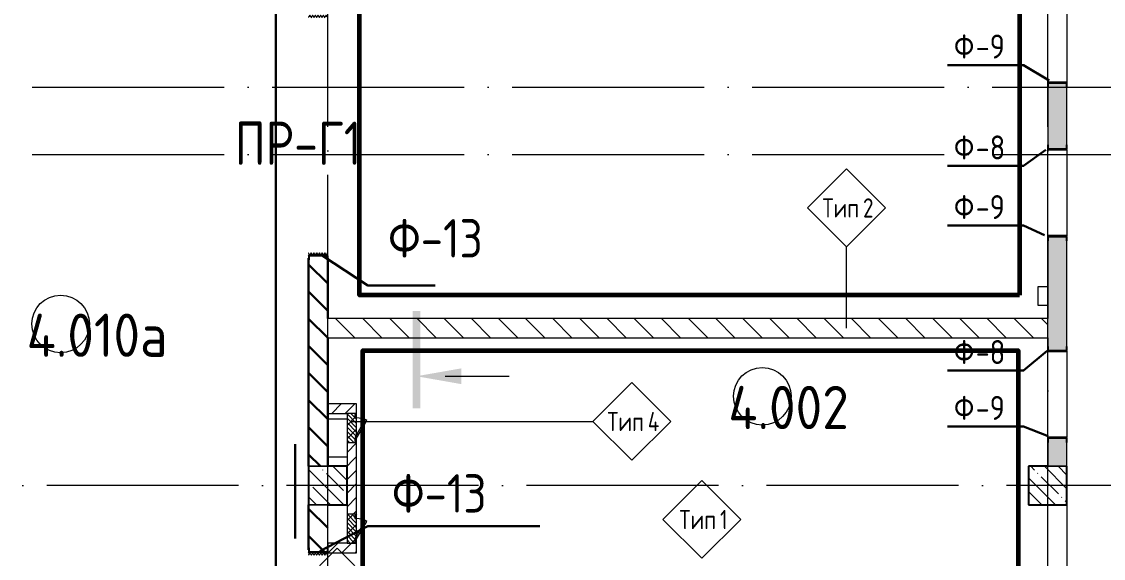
# Model space of a CAD drawing. Header units: millimetres. Extents: x -592259 to 288321, y -552984 to 293768.
# Drawn here: x 115442 to 126713, y -351352 to -345760 of the extents above; entities that cross this region are included whole.
import ezdxf

# ---------------------------------------------------------------- set-up
doc = ezdxf.new("R2010")
doc.units = ezdxf.units.MM
doc.linetypes.add('ADSK_Линия сетки', pattern=[2500, 2000, -250, 0, -250])
doc.linetypes.add('ADSK_Скрыто', pattern=[600, 300, -300])
for name, color, linetype, lineweight in [('0) блоки', 6, 'Continuous', 30), ('2)Фарх готовы', 3, 'Continuous', 30), ('2)Фархверки', 40, 'Continuous', 30), ('3) Перемычки готовы', 3, 'Continuous', 30), ('4) Штукатурка', 6, 'Continuous', 30), ('4.2) Штук 4 вып', 6, 'Continuous', 60), ('4.6) Швы', 6, 'Continuous', 30), ('A-AREA-____-IDEN', 250, 'Continuous', 9), ('A-DETL-GENF-OTLN', 250, 'Continuous', 5), ('A-DOOR-____-MCUT', 250, 'Continuous', 5), ('A-DOOR-____-OTLN', 250, 'Continuous', 5), ('A-FLOR-____-OTLN', 250, 'Continuous', 9), ('A-WALL-____-IDEN', 250, 'Continuous', 9), ('A-WALL-____-MCUT', 250, 'Continuous', 13), ('A-WALL-____-PATT', 250, 'Continuous', 13), ('G-____-____-SYMB', 250, 'ADSK_Скрыто', 9), ('I-WALL-____-OTLN', 250, 'Continuous', 9), ('S-COLS-____-MCUT', 250, 'Continuous', 25), ('S-COLS-____-OTLN', 250, 'Continuous', 9), ('S-GRID-____-OTLN', 250, 'Continuous', 9)]:
    doc.layers.add(name, color=color, linetype=linetype, lineweight=lineweight)
doc.styles.add('GOST Common_1', font='', dxfattribs={"width": 0.9, "height": 250})
doc.styles.add('ISOCPEUR', font='isocpeur.ttf', dxfattribs={"width": 0.8, "height": 100})
doc.styles.add('ISOCPEUR_1', font='isocpeur.ttf', dxfattribs={"width": 0.9, "height": 250})
doc.styles.add('ISOCPEUR_I_1', font='ГОСТ тип А.ttf', dxfattribs={"height": 2500})
doc.styles.get('GOST Common_1').set_extended_font_data('GOST Common')
pattern_1 = [(135, (-26617.47, -398117.93), (-141.42136, -141.42136), [])]
pattern_2 = [(135, (-26617.47, -398117.93), (-142.5612, -142.5612), []), (135, (-26474.9, -398117.93), (-142.5612, -142.5612), [252.016, -50.403, 3.353, -47.05])]
pattern_3 = [(45, (-26617.47, -398117.93), (-70.71068, 70.71068), [])]
pattern_4 = [(45, (125, 0), (-22.6274, 22.6274), [])]

# ---------------------------------------------------------------- blocks, each defined once
blk = doc.blocks.new('Дверь_СКБ_2Ст_Фрамуга2 - Н_ВВ-3_2500x2600h_Учебные помещения_Фрамуга слева-42054644-Кладочный план внутренних ограждающих конструкций на отм_ _12_600_ Секция 3_')
at = {"layer": 'A-DOOR-____-OTLN'}
h = blk.add_hatch(dxfattribs=at)
h.set_pattern_fill('FP_5', color=256, style=0, pattern_type=2)
h.set_pattern_definition([(45, (-1071.384, 164.685), (-14.1421, 14.1421), []), (135, (-1071.384, 164.685), (-14.1421, -14.1421), [])])
h.paths.add_polyline_path([(-1237.5, -100), (-1212.5, -100), (-1212.5, 100), (-1237.5, 100)])
h = blk.add_hatch(dxfattribs=at)
h.set_pattern_fill('FP_4', color=256, style=0, pattern_type=2)
h.set_pattern_definition([(135, (1051.41, 164.685), (-14.1421, -14.1421), []), (225, (1051.41, 164.685), (14.1421, -14.1421), [])])
h.paths.add_polyline_path([(1237.5, -100), (1262.5, -100), (1262.5, 100), (1237.5, 100)])
blk = doc.blocks.new('Дверь_СКБ_1Ст_Фрамуга1 - Н_ВВ-9_1250x2600h_Лаборантская-V3-Кладочный план внутренних ограждающих конструкций на отм_ _12_600_ Секция 3_')
at = {"layer": 'A-DOOR-____-OTLN'}
h = blk.add_hatch(dxfattribs=at)
h.set_pattern_fill('FP_16', color=256, style=0, pattern_type=2)
h.set_pattern_definition([(45, (-446.384, 164.685), (-14.1421, 14.1421), []), (135, (-446.384, 164.685), (-14.1421, -14.1421), [])])
h.paths.add_polyline_path([(-612, -100), (-587, -100), (-587, 100), (-612, 100)])
h = blk.add_hatch(dxfattribs=at)
h.set_pattern_fill('FP_15', color=256, style=0, pattern_type=2)
h.set_pattern_definition([(135, (1676.41, 164.685), (-14.14214, -14.14214), []), (225, (1676.41, 164.685), (14.14214, -14.14214), [])])
h.paths.add_polyline_path([(613, -100), (638, -100), (638, 100), (613, 100)])
at = {"layer": 'A-DOOR-____-OTLN', "color": 255}
blk.add_arc((-463, 100), 950, 360, 90, dxfattribs=at)
blk = doc.blocks.new('ADSK_КолоннаНесущая_Швеллер_Гнутый_ГОСТ 8278-83 - 200х50х4_таб_1 2-38569673-Кладочный план внутренних ограждающих конструкций на отм_ _12_600_ Секция 3_')
at = {"layer": 'S-COLS-____-MCUT'}
for p, q in [((-10.1, 90), (-10.1, -90)), ((-6.1, -90), (-6.1, 90)), ((39.9, 100), (-0.1, 100)), ((-0.1, 96), (39.9, 96)), ((39.9, 96), (39.9, 100)), ((39.9, -96), (-0.1, -96)), ((-0.1, -100), (39.9, -100)), ((39.9, -100), (39.9, -96))]:
    blk.add_line(p, q, dxfattribs=at)
for centre, radius, start, end in [((-0.1, 90), 10, 90, 180), ((-0.1, 90), 6, 90, 180), ((-0.1, -90), 10, 180, 270), ((-0.1, -90), 6, 180, 270)]:
    blk.add_arc(centre, radius, start, end, dxfattribs=at)
blk = doc.blocks.new('ADSK_КолоннаНесущая_Швеллер_Гнутый_ГОСТ 8278-83 - 200х50х4_таб_1 2-V12-Кладочный план внутренних ограждающих конструкций на отм_ _12_600_ Секция 3_')
at = {"layer": 'S-COLS-____-MCUT'}
for p, q in [((-6, -90), (-6, 90)), ((0, 96), (40, 96)), ((40, 100), (20, 100)), ((40, 96), (40, 100)), ((40, -96), (0, -96)), ((20, -100), (40, -100)), ((40, -100), (40, -96))]:
    blk.add_line(p, q, dxfattribs=at)
for centre, radius, start, end in [((0, 90), 10, 90.3368, 180), ((0, 90), 6, 90, 180), ((0, -90), 10, 180, 270), ((0, -90), 6, 180, 270)]:
    blk.add_arc(centre, radius, start, end, dxfattribs=at)
blk = doc.blocks.new('ADSK_КолоннаНесущая_Швеллер_Гнутый_ГОСТ 8278-83 - 200х50х4_таб_1 2-V22-Кладочный план внутренних ограждающих конструкций на отм_ _12_600_ Секция 3_')
at = {"layer": 'S-COLS-____-MCUT'}
for p, q in [((-10, 90), (-10, -90)), ((-6, -90), (-6, 90)), ((0, 96), (40, 96)), ((40, 100), (20, 100)), ((40, 96), (40, 100)), ((40, -96), (0, -96)), ((20, -100), (40, -100)), ((40, -100), (40, -96))]:
    blk.add_line(p, q, dxfattribs=at)
for centre, radius, start, end in [((0, 90), 10, 90, 180), ((0, 90), 6, 90, 180), ((0, -90), 10, 180, 270), ((0, -90), 6, 180, 270)]:
    blk.add_arc(centre, radius, start, end, dxfattribs=at)
blk = doc.blocks.new('АР_Люк - ЛРС_ВК_300х400_внутренний_RAL 9003-42734016-Кладочный план внутренних ограждающих конструкций на отм_ _12_600_ Секция 3_')
at = {"layer": 'A-DOOR-____-OTLN'}
h = blk.add_hatch(dxfattribs=at)
h.set_pattern_fill('FP_36', color=256, style=0, pattern_type=2)
h.set_pattern_definition(pattern_4)
h.paths.add_polyline_path([(275, 50), (-25, 50), (-25, -50), (275, -50)])
at = {"layer": 'A-DETL-GENF-OTLN'}
for p, q in [((275, 50), (-25, 50)), ((-25, 50), (-25, -50)), ((275, -50), (275, 50)), ((-25, -50), (275, -50))]:
    blk.add_line(p, q, dxfattribs=at)
at = {"layer": 'A-DOOR-____-MCUT'}
for p, q in [((48, 155), (38, 138)), ((38, 138), (220, 33)), ((230, 50), (48, 155)), ((20, 50), (-15, 50)), ((-15, 50), (-15, 30)), ((-15, 30), (20, 30)), ((20, 30), (20, 50)), ((220, 33), (230, 50)), ((265, 50), (230, 50)), ((230, 50), (230, 30)), ((230, 30), (265, 30)), ((265, 30), (265, 50))]:
    blk.add_line(p, q, dxfattribs=at)
blk.add_arc((230, 50), 210, 150, 180, dxfattribs=at)
blk = doc.blocks.new('АР_Люк - ЛРС_ВК_300х400_внутренний_RAL 9003-V29-Кладочный план внутренних ограждающих конструкций на отм_ _12_600_ Секция 3_')
at = {"layer": 'A-DOOR-____-OTLN'}
h = blk.add_hatch(dxfattribs=at)
h.set_pattern_fill('FP_36', color=256, style=0, pattern_type=2)
h.set_pattern_definition(pattern_4)
h.paths.add_polyline_path([(275, 50), (-25, 50), (-25, -50), (275, -50)])
at = {"layer": 'A-DETL-GENF-OTLN'}
for p, q in [((275, 50), (-25, 50)), ((-25, 50), (-25, -50)), ((275, -50), (275, 50)), ((-25, -50), (275, -50))]:
    blk.add_line(p, q, dxfattribs=at)
at = {"layer": 'A-DOOR-____-MCUT'}
for p, q in [((48, 155), (38, 138)), ((38, 138), (220, 33)), ((230, 50), (48, 155)), ((20, 50), (-15, 50)), ((-15, 50), (-15, 30)), ((-15, 30), (20, 30)), ((20, 30), (20, 50)), ((220, 33), (230, 50)), ((265, 50), (230, 50)), ((230, 50), (230, 30)), ((230, 30), (265, 30)), ((265, 30), (265, 50))]:
    blk.add_line(p, q, dxfattribs=at)
blk.add_arc((230, 50), 210, 150, 180, dxfattribs=at)
blk = doc.blocks.new('Разрез - Номер вида сзади_3_5 мм-32550532-Кладочный план внутренних ограждающих конструкций на отм_ _12_600_ Секция 3_')
at = {"layer": 'G-____-____-SYMB', "linetype": 'Continuous'}
for points in [[(9.8, 0.4), (9.8, -0.39), (-0.33, -0.39), (-0.33, 0.4)], [(2.18, -4.67), (3, 0), (3.82, -4.67)]]:
    blk.add_hatch(color=256, dxfattribs=at).paths.add_polyline_path(points)
at = {"layer": 'G-____-____-SYMB', "linetype": 'Continuous', "lineweight": 20}
blk.add_line((3, -3), (3, -9.66), dxfattribs=at)
blk = doc.blocks.new('ADSK_Марка_Стена - Типоразмер_ADSK_Марка-30564887-Кладочный план внутренних ограждающих конструкций на отм_ _12_600_ Секция 3_')
at = {"layer": 'A-WALL-____-IDEN'}
for p, q in [((-0.16, 4.37), (-4.21, 0.31)), ((3.9, 0.31), (-0.16, 4.37)), ((-4.21, 0.31), (-0.16, -3.74)), ((-0.16, -3.74), (3.9, 0.31))]:
    blk.add_line(p, q, dxfattribs=at)
blk = doc.blocks.new('AAR_СКБ_Марка_Помещения_мал - Номер-28977439-АР1_Маркировочный план 3 этажа секция 2_3')
at = {"layer": 'A-AREA-____-IDEN'}
blk.add_circle((-0.03, 0), 3, dxfattribs=at)

msp = doc.modelspace()

# ---------------------------------------------------------------- hatches: boundary and pattern name
at = {"layer": '0) блоки'}
h = msp.add_hatch(dxfattribs=at)
h.set_pattern_fill('FP_2', color=256, style=0, pattern_type=2)
h.set_pattern_definition(pattern_1)
h.paths.add_polyline_path([(118632.5323, -352742.9338), (118632.5323, -352542.9348), (118432.5323, -352542.9348), (118432.5323, -352742.9338)])
h.paths.add_polyline_path([(118432.5323, -351292.9348), (118632.5323, -351292.9348), (118632.5323, -350792.9338), (118432.5323, -350792.9338), (118432.5323, -351262.9348)])
h.paths.add_polyline_path([(118632.5323, -350392.9338), (118632.5323, -348192.8735), (118432.5323, -348192.8735), (118432.5323, -350392.9338)])
h.paths.add_polyline_path([(118432.5323, -345692.8735), (118632.5323, -345692.8735), (118632.5202, -344692.9338), (118432.5323, -344692.9338), (118432.5323, -345662.8735)])
at = {"layer": 'A-WALL-____-PATT', "lineweight": 15}
h = msp.add_hatch(dxfattribs=at)
h.set_pattern_fill('FP_23', color=256, style=0, pattern_type=2)
h.set_pattern_definition([(50, (-26617.47, -398117.93), (364.36793, -31.8783), [38.1, -419.1]), (355, (-26617.47, -398117.93), (-70.48585, 382.1133), [30.48, -335.28]), (100.451, (-26587.1, -398120.6), (293.885, 350.2334), [32.38, -356.18]), (46.184, (-26617.47, -398016.33), (542.1585, -84.0858), [57.15, -628.65]), (96.636, (-26572.3, -398023.34), (474.8049, 494.8554), [48.57, -534.27]), (351.184, (-26617.47, -398016.33), (474.8102, 494.85), [45.72, -502.92]), (21, (-26566.67, -398041.73), (303.22847, -204.53046), [38.1, -419.1]), (326, (-26566.67, -398041.73), (123.6039, 368.37604), [30.48, -335.28]), (71.451, (-26541.4, -398058.78), (426.8341, 163.8427), [32.38, -356.18]), (37.5, (-26617.47, -398117.93), (6.17665, 169.11015), [16.764, -314.452, 16.764, -323.596, -336.55]), (37.5, (-26617.47, -398117.93), (6.17665, 169.11015), [-671.576, 16.764, -319.786]), (7.5, (-26617.47, -398117.93), (133.63888, 200.3615), [16.764, -177.292, 16.764, -306.832, -128.27]), (7.5, (-26617.47, -398117.93), (133.63888, 200.3615), [-517.652, 16.764, -111.506]), (327.5, (-26730.75, -398117.93), (271.18182, -11.45836), [16.764, -110.236, 16.764, -379.476, -525.78]), (327.5, (-26730.75, -398117.93), (271.18182, -11.45836), [-523.24, 16.764, -509.016]), (317.5, (-26781.55, -398117.93), (296.2585, 50.85285), [16.764, -148.336, 16.764, -246.38, -373.38]), (317.5, (-26781.55, -398117.93), (296.2585, 50.85285), [-428.244, 16.764, -356.616])])
h.paths.add_polyline_path([(126332.5104, -397892.9338), (126332.5104, -397492.9344), (126132.5104, -397492.9344), (126132.5104, -397892.9338)])
h.paths.add_polyline_path([(126132.5104, -393792.9338), (126332.5104, -393792.9338), (126332.5104, -392992.9344), (126132.5104, -392992.9344), (126132.5104, -393448.7037)])
h.paths.add_polyline_path([(126332.5104, -391292.9344), (126332.5104, -390592.9344), (126132.5104, -390592.9344), (126132.5104, -391292.9344)])
h.paths.add_polyline_path([(126132.5104, -389292.9338), (126332.5104, -389292.9338), (126332.5104, -388492.9344), (126132.5104, -388492.9344), (126132.5104, -389208.4874)])
h.paths.add_polyline_path([(126132.5104, -384792.9338), (126332.5104, -384792.9338), (126332.5104, -383992.9344), (126132.5104, -383992.9344)])
h.paths.add_polyline_path([(126332.5104, -382292.9344), (126332.5104, -381592.9344), (126132.5104, -381592.9344), (126132.5104, -382292.9344)])
h.paths.add_polyline_path([(126332.5104, -380292.9338), (126332.5104, -379492.9344), (126132.5104, -379492.9344), (126132.5104, -380292.9338)])
h.paths.add_polyline_path([(126332.5104, -375792.9338), (126332.5104, -374992.9344), (126132.5104, -374992.9344), (126132.5104, -375792.9338)])
h.paths.add_polyline_path([(126132.5104, -373292.9344), (126332.5104, -373292.9344), (126332.5104, -372592.9344), (126132.5104, -372592.9344)])
h.paths.add_polyline_path([(126132.5104, -371292.9338), (126332.5104, -371292.9338), (126332.5104, -370492.9344), (126132.5104, -370492.9344), (126132.5104, -371187.5681)])
h.paths.add_polyline_path([(126332.5104, -366792.9338), (126332.5104, -365992.9344), (126132.5104, -365992.9344), (126132.5104, -366792.9338)])
h.paths.add_polyline_path([(126332.5104, -365092.9344), (126332.5104, -364392.9344), (126132.5104, -364392.9344), (126132.5104, -365092.9344)])
h.paths.add_polyline_path([(126132.5104, -362692.9344), (126332.5104, -362692.9344), (126332.5104, -362292.9338), (126132.5104, -362292.9338), (126132.5104, -362442.122)])
h.paths.add_polyline_path([(126332.5104, -361892.9338), (126332.5104, -361492.9344), (126132.5104, -361492.9344), (126132.5104, -361892.9338)])
h.paths.add_polyline_path([(126332.5104, -358192.9344), (126332.5104, -357392.9338), (126132.5104, -357392.9338), (126132.5104, -358192.9344)])
h.paths.add_polyline_path([(126132.5104, -353692.9338), (126332.5104, -353692.9338), (126332.5104, -352492.9338), (126132.5104, -352492.9338), (126132.5104, -353282.9344)])
h.paths.add_polyline_path([(126332.5104, -350392.9338), (126332.5104, -350092.9344), (126132.5104, -350092.9344), (126132.5104, -350392.9338)])
h.paths.add_polyline_path([(126332.5104, -349192.9344), (126332.5104, -347992.9344), (126132.5104, -347992.9344), (126132.5104, -349192.9344)])
h.paths.add_polyline_path([(126132.5104, -347092.9344), (126332.5104, -347092.9344), (126332.5104, -346392.9344), (126132.5104, -346392.9344)])
h.paths.add_polyline_path([(126332.5104, -344292.9338), (126332.5104, -343492.9344), (126132.5104, -343492.9344), (126132.5104, -344292.9338)])
h.paths.add_polyline_path([(126332.5104, -340192.9344), (126332.5104, -339542.9338), (126132.5104, -339542.9338), (126132.5104, -340192.9344)])
h = msp.add_hatch(dxfattribs=at)
h.set_pattern_fill('FP_2', color=256, style=0, pattern_type=2)
h.set_pattern_definition(pattern_1)
h.paths.add_polyline_path([(126132.5104, -349052.9344), (126132.5104, -348852.9344), (118632.5323, -348852.9344), (118632.5323, -349052.9344), (124833.2831, -349052.9344)])
h = msp.add_hatch(dxfattribs=at)
h.set_pattern_fill('FP_6', color=94, style=0, pattern_type=2)
h.set_pattern_definition(pattern_3)
h.paths.add_polyline_path([(118832.5333, -349842.9298), (118932.5333, -349842.9298), (118932.5333, -349742.9298), (118632.5333, -349742.9298), (118632.5333, -349842.9298), (118752.7972, -349842.9298)])
h = msp.add_hatch(dxfattribs=at)
h.set_pattern_fill('FP_6', color=94, style=0, pattern_type=2)
h.set_pattern_definition(pattern_3)
h.paths.add_polyline_path([(118832.5333, -350332.9298), (118932.5333, -350332.9298), (118932.5333, -350132.9298), (118912.5333, -350132.9298), (118912.5333, -350097.9298), (118932.5333, -350097.9298), (118915.2128, -350087.9298), (118932.5333, -350057.9298), (118932.5333, -349887.9298), (118912.5333, -349887.9298), (118912.5333, -349852.9298), (118932.5333, -349852.9298), (118932.5333, -349842.9298), (118832.5333, -349842.9298), (118832.5333, -350142.9298)])
h = msp.add_hatch(dxfattribs=at)
h.set_pattern_fill('FP_6', color=94, style=0, pattern_type=2)
h.set_pattern_definition(pattern_3)
h.paths.add_polyline_path([(118912.5333, -351192.9344), (118932.5333, -351192.9344), (118932.5333, -351182.9344), (118912.5333, -351182.9344), (118912.5333, -351147.9344), (118932.5333, -351147.9344), (118915.2128, -351137.9344), (118932.5333, -351107.9344), (118932.5333, -350937.9344), (118912.5333, -350937.9344), (118912.5333, -350902.9344), (118932.5333, -350902.9344), (118932.5333, -350332.9298), (118832.5333, -350332.9298), (118832.5333, -351192.9344)])
h = msp.add_hatch(dxfattribs=at)
h.set_pattern_fill('FP_6', color=94, style=0, pattern_type=2)
h.set_pattern_definition(pattern_3)
h.paths.add_polyline_path([(118932.5333, -351292.9344), (118932.5333, -351192.9344), (118632.5333, -351192.9344), (118632.5333, -351262.9348), (118640.5323, -351262.9348), (118640.5323, -351292.9344), (118832.5333, -351292.9344)])
at = {"layer": 'S-COLS-____-OTLN', "lineweight": 5}
h = msp.add_hatch(dxfattribs=at)
h.set_pattern_fill('FP_1', color=256, style=0, pattern_type=2)
h.set_pattern_definition(pattern_2)
h.paths.add_polyline_path([(118432.5104, -350792.9338), (118832.5104, -350792.9338), (118832.5104, -350392.9338), (118432.5104, -350392.9338)])
h = msp.add_hatch(dxfattribs=at)
h.set_pattern_fill('FP_1', color=256, style=0, pattern_type=2)
h.set_pattern_definition(pattern_2)
h.paths.add_polyline_path([(125932.5104, -350792.9338), (126332.5104, -350792.9338), (126332.5104, -350392.9338), (125932.5104, -350392.9338)])

# ---------------------------------------------------------------- linework, layer by layer
at = {"layer": '0) блоки'}
for p, q in [((118432.5323, -348222.8735), (118432.5323, -350392.9338)), ((118632.5323, -348852.9344), (118632.5323, -348222.8735)), ((118632.5323, -350392.9338), (118632.5323, -349052.9344)), ((118432.5323, -350792.9338), (118432.5323, -351262.9348))]:
    msp.add_line(p, q, dxfattribs=at)
at = {"layer": '2)Фарх готовы'}
for points in [[(118571.9878, -348194.8984), (119050.165, -348509.321), (119750.165, -348509.321)], [(118549.6049, -351278.3744), (119050.165, -351016.4478), (120841.6033, -351016.4478)]]:
    msp.add_lwpolyline(points, dxfattribs=at)
at = {"layer": '2)Фархверки'}
for points in [[(126148.2891, -346374.5377), (125880.8902, -346212.3112), (125790.2722, -346212.3112), (125090.2722, -346212.3112)], [(126114.725, -347096.1655), (125880.8902, -347263.986), (125790.2722, -347263.986), (125090.2722, -347263.986)], [(126097.9429, -347985.6138), (125880.8902, -347884.9216), (125790.2722, -347884.9216), (125090.2722, -347884.9216)], [(126125.913, -349188.327), (125880.8902, -349395.3055), (125790.2722, -349395.3055), (125090.2722, -349395.3055)], [(126137.101, -350077.7753), (125880.8902, -349977.083), (125790.2722, -349977.083), (125090.2722, -349977.083)]]:
    msp.add_lwpolyline(points, dxfattribs=at)
at = {"layer": '4) Штукатурка'}
msp.add_line((118089.5045, -339687.8825), (118089.5045, -397821.1996), dxfattribs=at)
at = {"layer": '4.2) Штук 4 вып'}
for points in [[(125839.4774, -348608.1538), (118962.5104, -348608.1538), (118962.5104, -339524.1346), (125839.4774, -339524.1346)], [(125824.4521, -352443.6816), (118995.8254, -352443.6816), (118995.8254, -349187.3825), (125824.4521, -349187.3825)]]:
    msp.add_lwpolyline(points, close=True, dxfattribs=at)
at = {"layer": '4.6) Швы'}
msp.add_lwpolyline([(118290.6852, -351144.3499), (118290.6852, -350161.4276)], dxfattribs=at)
at = {"layer": 'A-FLOR-____-OTLN'}
for p, q in [((126032.5104, -348717.9338), (126032.5104, -348517.9338)), ((126032.5104, -348517.9338), (126132.5104, -348517.9338)), ((126132.5104, -348717.9338), (126032.5104, -348717.9338)), ((118632.5323, -349897.9338), (118832.5218, -349897.9338)), ((118832.5218, -350297.9338), (118632.5323, -350297.9338))]:
    msp.add_line(p, q, dxfattribs=at)
at = {"layer": 'A-WALL-____-IDEN'}
for p, q in [((124035.6847, -348952.9344), (124035.6847, -348105.0981)), ((118882.5333, -349924.3704), (121394.7656, -349924.3704))]:
    msp.add_line(p, q, dxfattribs=at)
at = {"layer": 'A-WALL-____-MCUT', "color": 7, "lineweight": 15}
for p, q in [((126132.5104, -346392.9344), (126132.5104, -347092.9344)), ((126332.5104, -346392.9344), (126132.5104, -346392.9344)), ((126332.5104, -347092.9344), (126332.5104, -346392.9344)), ((126132.5104, -347092.9344), (126332.5104, -347092.9344)), ((126132.5104, -347992.9344), (126132.5104, -348852.9344)), ((126332.5104, -347992.9344), (126132.5104, -347992.9344)), ((126332.5104, -349192.9344), (126332.5104, -347992.9344)), ((126132.5104, -348852.9344), (118632.5323, -348852.9344)), ((118632.5323, -349052.9344), (126132.5104, -349052.9344)), ((126132.5104, -349052.9344), (126132.5104, -349192.9344)), ((126132.5104, -349192.9344), (126332.5104, -349192.9344)), ((126132.5104, -350092.9344), (126132.5104, -350392.9338)), ((126332.5104, -350092.9344), (126132.5104, -350092.9344)), ((126332.5104, -350392.9338), (126332.5104, -350092.9344)), ((118632.5323, -351262.9348), (118632.5323, -350792.9338))]:
    msp.add_line(p, q, dxfattribs=at)
at = {"layer": 'A-WALL-____-MCUT', "lineweight": 15}
for p, q in [((126132.5104, -349052.9344), (126132.5104, -348852.9344)), ((118432.5323, -350392.9338), (118632.5323, -350392.9338)), ((126132.5104, -350392.9338), (126332.5104, -350392.9338)), ((118632.5323, -350792.9338), (118432.5323, -350792.9338))]:
    msp.add_line(p, q, dxfattribs=at)
at = {"layer": 'A-WALL-____-MCUT', "color": 84, "lineweight": 15}
for p, q in [((118932.5333, -349742.9298), (118632.5333, -349742.9298)), ((118632.5333, -349742.9298), (118632.5333, -349842.9298)), ((118632.5333, -349842.9298), (118832.5333, -349842.9298)), ((118832.5333, -349842.9298), (118832.5333, -351192.9344)), ((118932.5333, -349852.9298), (118932.5333, -349742.9298)), ((118932.5333, -350057.9298), (118932.5333, -349887.9298)), ((118932.5333, -350902.9344), (118932.5333, -350132.9298)), ((118932.5333, -351107.9344), (118932.5333, -350937.9344)), ((118832.5333, -351192.9344), (118632.5333, -351192.9344)), ((118632.5333, -351192.9344), (118632.5333, -351262.9348)), ((118932.5333, -351292.9344), (118932.5333, -351182.9344)), ((118640.5323, -351292.9344), (118932.5333, -351292.9344))]:
    msp.add_line(p, q, dxfattribs=at)
at = {"layer": 'I-WALL-____-OTLN', "lineweight": 15}
for p, q in [((126132.5104, -346392.9344), (126132.5104, -344692.9344)), ((126332.5104, -344692.9344), (126332.5104, -346392.9344)), ((126132.5104, -347992.9344), (126132.5104, -347092.9344)), ((126332.5104, -347092.9344), (126332.5104, -347992.9344)), ((126132.5104, -350092.9344), (126132.5104, -349192.9344)), ((126332.5104, -349192.9344), (126332.5104, -350092.9344)), ((126132.5104, -352492.9338), (126132.5104, -350792.9338)), ((126332.5104, -350792.9338), (126332.5104, -352492.9338))]:
    msp.add_line(p, q, dxfattribs=at)
at = {"layer": 'S-COLS-____-MCUT'}
for p, q in [((118432.5104, -350392.9338), (118432.5104, -350792.9338)), ((118832.5104, -350392.9338), (118632.5323, -350392.9338)), ((118832.5104, -350792.9338), (118832.5104, -350392.9338)), ((126132.5104, -350392.9338), (125932.5104, -350392.9338)), ((125932.5104, -350392.9338), (125932.5104, -350792.9338)), ((126332.5104, -350792.9338), (126332.5104, -350392.9338)), ((118632.5323, -350792.9338), (118832.5104, -350792.9338)), ((125932.5104, -350792.9338), (126332.5104, -350792.9338))]:
    msp.add_line(p, q, dxfattribs=at)
at = {"layer": 'S-COLS-____-OTLN'}
for p, q in [((118632.5323, -350392.9338), (118432.5104, -350392.9338)), ((126332.5104, -350392.9338), (126132.5104, -350392.9338)), ((118432.5104, -350792.9338), (118632.5323, -350792.9338))]:
    msp.add_line(p, q, dxfattribs=at)
at = {"layer": 'S-GRID-____-OTLN', "linetype": 'ADSK_Линия сетки'}
for p, q in [((118632.5323, -401856.7737), (118632.5323, -336915.9292)), ((126132.5323, -401856.7737), (126132.5323, -336915.9292)), ((105552.8046, -346442.9338), (130203.4118, -346442.9338)), ((105552.8046, -347142.9338), (130203.4118, -347142.9338)), ((130203.4118, -350592.9338), (105552.8046, -350592.9338))]:
    msp.add_line(p, q, dxfattribs=at)

# ---------------------------------------------------------------- block references
at = {"layer": 'A-AREA-____-IDEN', "xscale": 99.99999999999993, "yscale": 99.99999999999993, "zscale": 99.99999999999993}
for p in [(115850.7831, -348909.7468), (123161.5137, -349662.5631)]:
    msp.add_blockref('AAR_СКБ_Марка_Помещения_мал - Номер-28977439-АР1_Маркировочный план 3 этажа секция 2_3', p, dxfattribs=at)
at = {"layer": 'A-DOOR-____-OTLN', "color": 255, "rotation": 89.99999999999993}
for name, p in [('Дверь_СКБ_2Ст_Фрамуга2 - Н_ВВ-3_2500x2600h_Учебные помещения_Фрамуга слева-42054644-Кладочный план внутренних ограждающих конструкций на отм_ _12_600_ Секция 3_', (118532.5323, -346955.3735)), ('Дверь_СКБ_1Ст_Фрамуга1 - Н_ВВ-9_1250x2600h_Лаборантская-V3-Кладочный план внутренних ограждающих конструкций на отм_ _12_600_ Секция 3_', (118532.5323, -351930.4348))]:
    msp.add_blockref(name, p, dxfattribs=at)
at = {"layer": 'A-DOOR-____-OTLN', "color": 250, "rotation": 270}
for name, p in [('АР_Люк - ЛРС_ВК_300х400_внутренний_RAL 9003-42734016-Кладочный план внутренних ограждающих конструкций на отм_ _12_600_ Секция 3_', (118882.5333, -349867.9298)), ('АР_Люк - ЛРС_ВК_300х400_внутренний_RAL 9003-V29-Кладочный план внутренних ограждающих конструкций на отм_ _12_600_ Секция 3_', (118882.5333, -350917.9344))]:
    msp.add_blockref(name, p, dxfattribs=at)
at = {"layer": 'A-WALL-____-IDEN', "xscale": 99.99999999999993, "yscale": 99.99999999999993, "zscale": 99.99999999999993}
for p in [(124051.3097, -347730.6312), (121816.1075, -349955.6204), (122544.8062, -350977.2169), (118745.2935, -351683.7386)]:
    msp.add_blockref('ADSK_Марка_Стена - Типоразмер_ADSK_Марка-30564887-Кладочный план внутренних ограждающих конструкций на отм_ _12_600_ Секция 3_', p, dxfattribs=at)
at = {"layer": 'G-____-____-SYMB', "linetype": 'Continuous', "lineweight": 40, "xscale": 99.99999999999993, "yscale": 99.99999999999993, "zscale": 99.99999999999993, "rotation": 90}
msp.add_blockref('Разрез - Номер вида сзади_3_5 мм-32550532-Кладочный план внутренних ограждающих конструкций на отм_ _12_600_ Секция 3_', (119555.7893, -349754.3343), dxfattribs=at)
at = {"layer": 'S-COLS-____-OTLN'}
for name, p, rotation in [('ADSK_КолоннаНесущая_Швеллер_Гнутый_ГОСТ 8278-83 - 200х50х4_таб_1 2-38569673-Кладочный план внутренних ограждающих конструкций на отм_ _12_600_ Секция 3_', (126232.5104, -346403.0338), 269.9999999999649), ('ADSK_КолоннаНесущая_Швеллер_Гнутый_ГОСТ 8278-83 - 200х50х4_таб_1 2-38569673-Кладочный план внутренних ограждающих конструкций на отм_ _12_600_ Секция 3_', (126232.5104, -347082.8344), 89.99999999996523), ('ADSK_КолоннаНесущая_Швеллер_Гнутый_ГОСТ 8278-83 - 200х50х4_таб_1 2-38569673-Кладочный план внутренних ограждающих конструкций на отм_ _12_600_ Секция 3_', (126232.5104, -348003.0344), 269.9999999999649), ('ADSK_КолоннаНесущая_Швеллер_Гнутый_ГОСТ 8278-83 - 200х50х4_таб_1 2-V22-Кладочный план внутренних ограждающих конструкций на отм_ _12_600_ Секция 3_', (118532.5323, -348203.0344), 269.9999999999995), ('ADSK_КолоннаНесущая_Швеллер_Гнутый_ГОСТ 8278-83 - 200х50х4_таб_1 2-38569673-Кладочный план внутренних ограждающих конструкций на отм_ _12_600_ Секция 3_', (126232.5104, -349182.8344), 89.99999999996523), ('ADSK_КолоннаНесущая_Швеллер_Гнутый_ГОСТ 8278-83 - 200х50х4_таб_1 2-38569673-Кладочный план внутренних ограждающих конструкций на отм_ _12_600_ Секция 3_', (126232.5104, -350103.0344), 269.9999999999649), ('ADSK_КолоннаНесущая_Швеллер_Гнутый_ГОСТ 8278-83 - 200х50х4_таб_1 2-V12-Кладочный план внутренних ограждающих конструкций на отм_ _12_600_ Секция 3_', (118532.5104, -351282.8344), 90.00000000000044)]:
    msp.add_blockref(name, p, dxfattribs=dict(at, rotation=rotation))

# ---------------------------------------------------------------- texts
at = {"layer": '2)Фарх готовы', "char_height": 400, "width": 526.708687, "attachment_point": 1, "style": 'GOST Common_1'}
for insert in [(119260.613, -347817.566), (119300.6913, -350475.3691)]:
    msp.add_mtext('Ф-13', dxfattribs=dict(at, insert=insert))
at = {"layer": '2)Фархверки', "char_height": 250, "attachment_point": 1, "style": 'GOST Common_1'}
for s, insert, width in [('\\fGOST Common|b0|i0|c204|p34|;\\W.9;Ф', (125156.0413, -345894.4737), 274.177125), ('-9', (125382.2601, -345894.4737), 389.620125), ('\\fGOST Common|b0|i0|c204|p34|;\\W.9;Ф', (125156.0413, -346946.1484), 274.177125), ('-8', (125382.2601, -346946.1484), 389.620125), ('\\fGOST Common|b0|i0|c204|p34|;\\W.9;Ф', (125156.0413, -347567.084), 274.177125), ('-9', (125382.2601, -347567.084), 389.620125), ('\\fGOST Common|b0|i0|c204|p34|;\\W.9;Ф', (125156.0413, -349077.4679), 274.177125), ('-8', (125382.2601, -349077.4679), 389.620125), ('\\fGOST Common|b0|i0|c204|p34|;\\W.9;Ф', (125156.0413, -349659.2454), 274.177125), ('-9', (125382.2601, -349659.2454), 389.620125)]:
    msp.add_mtext(s, dxfattribs=dict(at, insert=insert, width=width))
at = {"layer": '3) Перемычки готовы', "insert": (117663.0296, -346802.2959), "char_height": 450, "width": 333.502, "attachment_point": 1, "style": 'ISOCPEUR_I_1'}
msp.add_mtext('ПР-Г1', dxfattribs=at)
at = {"layer": 'A-AREA-____-IDEN', "char_height": 450, "width": 673.4175, "attachment_point": 1, "style": 'ISOCPEUR_1'}
for s, insert in [('4.010а', (115494.0827, -348802.2613)), ('4.002', (122804.8134, -349555.0775))]:
    msp.add_mtext(s, dxfattribs=dict(at, insert=insert))
at = {"layer": 'A-WALL-____-IDEN', "char_height": 200, "attachment_point": 1, "style": 'ISOCPEUR'}
for s, insert, width in [('Тип', (123786.9289, -347600.9625), 387.215062), (' 2', (124106.4132, -347600.9625), 230.084312), ('Тип', (121544.7267, -349825.9518), 387.215062), (' 4', (121864.211, -349825.9518), 246.91975), ('Тип', (122296.5253, -350847.5482), 387.215062), (' 1', (122616.0097, -350847.5482), 190.801625)]:
    msp.add_mtext(s, dxfattribs=dict(at, insert=insert, width=width))

doc.saveas('drawing.dxf')
